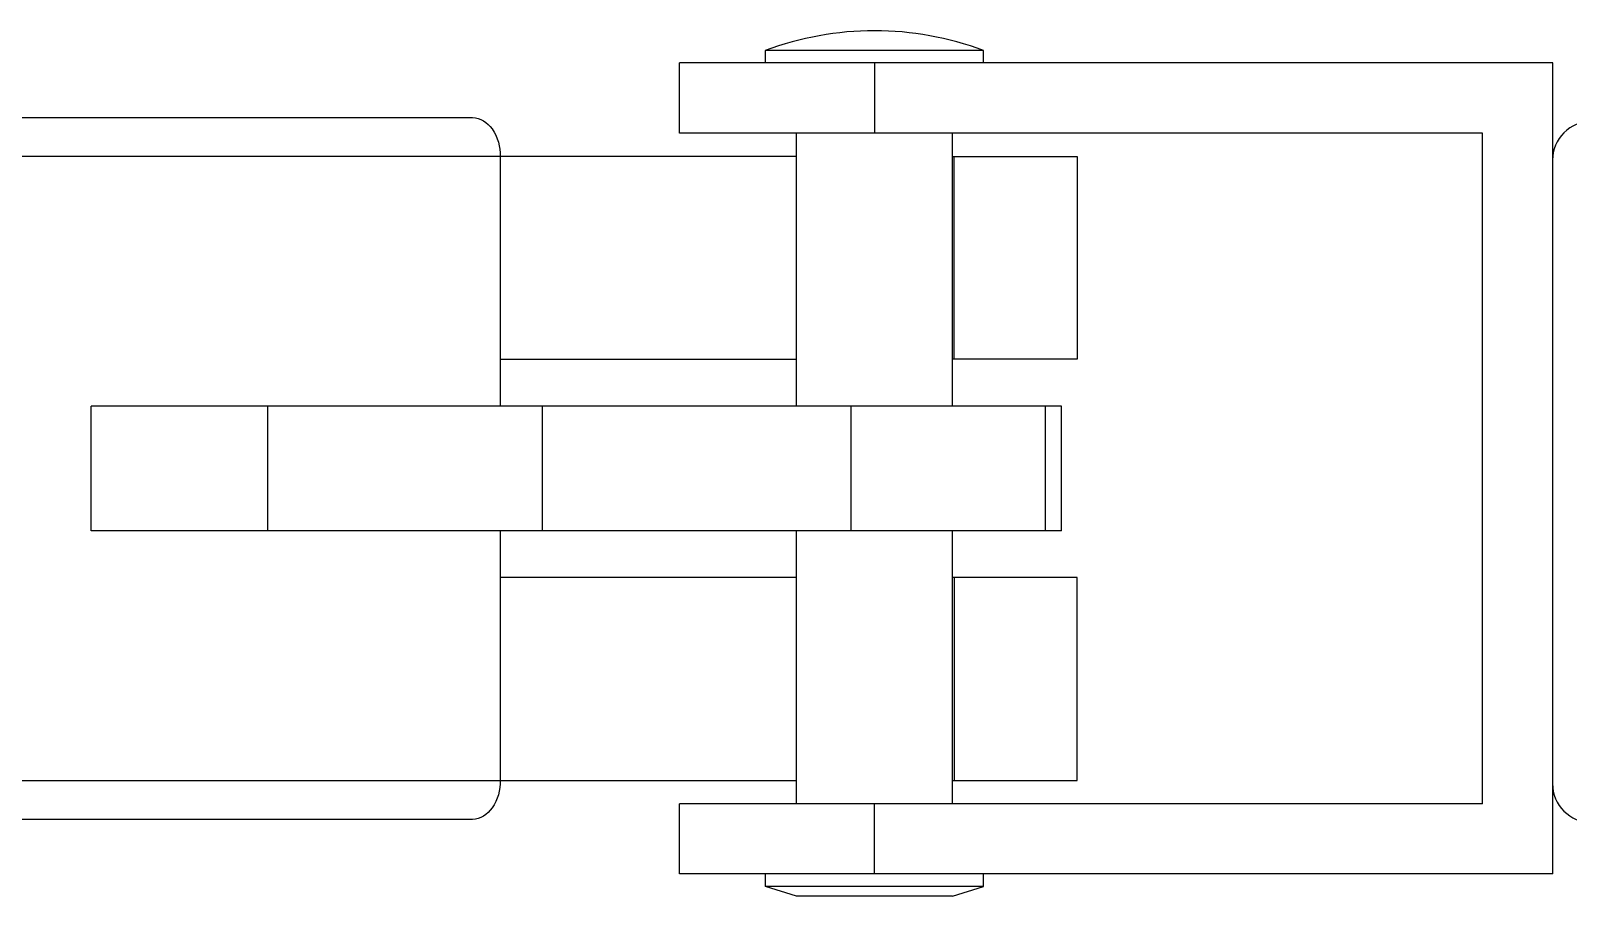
# Model space of a CAD drawing. Extents: x 69728788 to 150676229, y 20327566 to 43663798.
# Drawn here: x 75465472.8 to 75465922, y 20746669.6 to 20746922.4 of the extents above; entities that cross this region are included whole.
import ezdxf

# ---------------------------------------------------------------- set-up
doc = ezdxf.new("R2010")
doc.units = 0
doc.header["$LTSCALE"] = 1000
doc.header["$MEASUREMENT"] = 0
doc.layers.get('0').update_dxf_attribs({"linetype": 'CONTINUOUS'})
doc.layers.add('02___PRT_ALL_AXES', color=7, linetype='CONTINUOUS')

msp = doc.modelspace()

# ---------------------------------------------------------------- linework, layer by layer
at = {"color": 0, "linetype": 'Continuous'}
for p, q in [((75465662.33, 20746892.48), (75465662.33, 20746912.98)), ((75465917.48, 20746912.98), (75465662.33, 20746912.98)), ((75465719.28, 20746912.98), (75465719.28, 20746892.48)), ((75465917.48, 20746676.07), (75465917.48, 20746912.98)), ((75463717.47, 20746897.04), (75465601.85, 20746897.04)), ((75465896.97, 20746892.48), (75465662.33, 20746892.48)), ((75465896.97, 20746696.57), (75465896.97, 20746892.48)), ((75465696.5, 20746885.65), (75463766.93, 20746885.65)), ((75465609.91, 20746885.65), (75465609.91, 20746812.75)), ((75465742.07, 20746885.65), (75465778.52, 20746885.65)), ((75465742.53, 20746826.42), (75465742.53, 20746885.65)), ((75465778.52, 20746885.65), (75465778.52, 20746826.42)), ((75465609.91, 20746826.42), (75465696.5, 20746826.42)), ((75465778.52, 20746826.42), (75465742.07, 20746826.42)), ((75465490.45, 20746776.3), (75465490.45, 20746812.75)), ((75465773.96, 20746812.75), (75465490.45, 20746812.75)), ((75465542, 20746776.3), (75465542, 20746812.75)), ((75465622.27, 20746776.3), (75465622.27, 20746812.75)), ((75465712.48, 20746776.3), (75465712.48, 20746812.75)), ((75465769.25, 20746776.3), (75465769.25, 20746812.75)), ((75465773.96, 20746776.3), (75465773.96, 20746812.75)), ((75465773.96, 20746776.3), (75465490.45, 20746776.3)), ((75465609.91, 20746776.3), (75465609.91, 20746703.4)), ((75465696.5, 20746762.63), (75465609.91, 20746762.63)), ((75465778.52, 20746762.63), (75465742.07, 20746762.63)), ((75465742.53, 20746762.63), (75465742.53, 20746703.4)), ((75465778.52, 20746703.4), (75465778.52, 20746762.63)), ((75463766.93, 20746703.4), (75465696.5, 20746703.4)), ((75465742.07, 20746703.4), (75465778.52, 20746703.4)), ((75465662.33, 20746676.07), (75465662.33, 20746696.57)), ((75465896.97, 20746696.57), (75465662.33, 20746696.57)), ((75465719.28, 20746676.07), (75465719.28, 20746696.57)), ((75465601.85, 20746692.01), (75463717.47, 20746692.01)), ((75465917.48, 20746676.07), (75465662.33, 20746676.07))]:
    msp.add_line(p, q, dxfattribs=at)
for centre, start, end in [((75465928.77, 20746884.55), 90, 180), ((75465928.77, 20746702.47), 180, 270)]:
    msp.add_arc(centre, 11.38, start, end, dxfattribs=at)
for points, knots in [([(75465601.85, 20746897.04), (75465604.05, 20746897.04), (75465608.84, 20746893.65), (75465609.91, 20746888.44), (75465609.91, 20746885.65)], [0, 0, 0, 0, 0.440232, 1, 1, 1, 1]), ([(75465609.91, 20746703.4), (75465609.91, 20746700.6), (75465608.84, 20746695.4), (75465604.05, 20746692.01), (75465601.85, 20746692.01)], [0, 0, 0, 0, 0.559768, 1, 1, 1, 1])]:
    msp.add_open_spline(points, degree=3, knots=knots, dxfattribs=at)
at = {"layer": '02___PRT_ALL_AXES', "color": 0, "linetype": 'Continuous'}
for p, q in [((75465687.39, 20746912.98), (75465687.39, 20746916.63)), ((75465751.18, 20746916.63), (75465687.39, 20746916.63)), ((75465751.18, 20746912.98), (75465751.18, 20746916.63)), ((75465696.5, 20746812.75), (75465696.5, 20746892.48)), ((75465742.07, 20746812.75), (75465742.07, 20746892.48)), ((75465696.5, 20746696.57), (75465696.5, 20746776.3)), ((75465742.07, 20746696.57), (75465742.07, 20746776.3)), ((75465687.39, 20746672.42), (75465687.39, 20746676.07)), ((75465751.18, 20746672.42), (75465751.18, 20746676.07)), ((75465751.18, 20746672.42), (75465687.39, 20746672.42)), ((75465696.5, 20746669.55), (75465687.39, 20746672.42)), ((75465742.07, 20746669.55), (75465696.5, 20746669.55)), ((75465742.07, 20746669.55), (75465751.18, 20746672.42))]:
    msp.add_line(p, q, dxfattribs=at)
msp.add_arc((75465719.28, 20746831.27), 91.12, 69.5127, 110.4873, dxfattribs=at)

doc.saveas('drawing.dxf')
